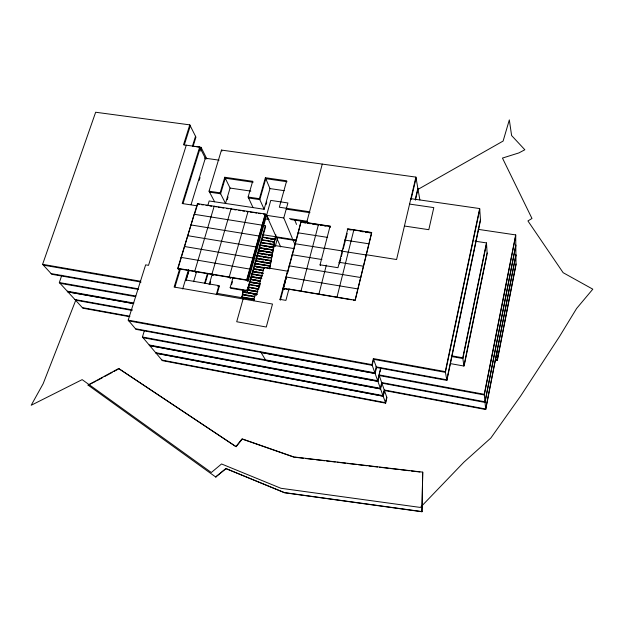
<?xml version="1.0" encoding="UTF-8"?>
<svg xmlns="http://www.w3.org/2000/svg" width="624" height="624" viewBox="0 0 624 624"><rect width="100%" height="100%" fill="white"/><g stroke="black" fill="none" stroke-linecap="round" stroke-linejoin="round"><path stroke-width="0.94" d="M225.997 468.733L215.725 476.954L225.802 468.523L284.544 492.773L421.949 511.758L422.729 472.134L293.74 456.916L242.05 438.851L235.934 446.542L118.693 368.503L88.054 385.094L95.987 381.202M421.949 511.758L422.729 472.134M516.017 263.944L497.266 359.97L495.362 359.635M495.378 360.212L497.297 360.547L516.025 264.631L515.697 234.92L478.249 229.359M515.705 235.817L484.318 394.969L379.252 375.57M515.806 244.951L484.973 401.794L381.685 382.567L380.367 388.3L149.159 344.963M515.814 245.684L485.035 402.433L381.88 383.136L380.601 388.955L149.737 345.649M515.915 254.615L485.667 409.001L384.259 389.977L382.964 395.616L155.657 352.661M156.14 353.223L383.159 396.146L384.446 390.515L485.714 409.531L515.923 255.333M485.714 409.531L484.255 394.298L515.697 234.92M450.481 363.628L463.897 366.031L487.126 252.993M464.178 365.687L486.977 254.678M463.897 366.031L462.766 357.794L486.463 242.908L474.965 241.168M486.525 243.805L462.868 358.527L451.441 356.499M445.279 371.615L373.363 358.597L376.459 367.505L446.901 380.39L445.279 371.615L479.669 208.564L410.857 198.658M479.739 209.524L445.411 372.349L373.62 359.338L372.216 365.352L128.848 320.908M480.457 219.383L446.784 379.798L376.249 366.896M446.901 380.39L480.511 220.178L479.669 208.564M384.478 390.608L383.191 396.24L156.218 353.317M386.732 397.114L385.468 402.659L161.936 360.087M144.417 330.548L142.428 336.991L162.396 360.641L385.655 403.182L386.911 397.636L379.018 374.884L484.255 394.298M380.695 367.645L377.668 380.71L142.428 336.991M379.603 373.831L377.91 381.389L143.029 337.701M380.032 371.974L380.89 368.246M376.412 366.187L374.868 372.824L135.447 328.723M415.249 199.423L417.846 188.269M376.662 366.896L375.118 373.526L261.058 352.498M415.412 200.156L417.986 189.088M385.655 403.182L371.951 364.627L373.363 358.597M214.609 201.786L209.048 191.201L221.465 150.08L415.904 177.107L396.583 259.529L366.218 254.732M411.037 199.618L416.075 178.105M357.77 289.817L355.181 300.417L353.262 300.097M369.244 242.908L371.498 233.68M339.456 263.921L340.868 258.336M341.336 256.48L342.28 252.759M343.208 249.07L345.298 240.794M345.766 238.961L347.155 233.446M318.856 294.294L326.352 265.099M320.401 265.676L320.065 264.818L330.073 226.145L306.657 222.565L322.265 164.096M320.065 264.818L337.974 267.712L347.802 228.852L371.654 232.495L355.095 300.183L288.928 289.021L285.901 300.386L279.965 299.364L287.539 271.167L264.131 267.314L256.378 295.324L254.99 295.09L253.422 300.745M284.123 288.756L284.458 289.466L283.631 289.325L283.124 288.265L300.947 221.941L330.486 226.457M284.053 285.808L283.296 288.616L288.912 289.567M284.552 283.951L286.556 276.479M287.555 272.743L297.944 234.094M300.947 221.941L298.186 233.181L298.03 232.799L327.662 237.401M284.146 286.096L280.363 300.175L279.965 299.364M284.653 284.224L285.41 281.408M285.909 279.529L286.666 276.713M261.043 239.912L274.459 242.112L275.878 234.858M260.567 242.58L273.983 244.787L274.903 239.359M275.574 237.128L274.934 239.437L262.478 237.401M260.13 245.326L273.507 247.463L274.427 242.034M259.654 247.993L273.031 250.138L273.952 244.709M256.316 255.692L271.604 258.172L272.524 252.743L258.188 250.435L272.555 252.821L273.476 247.385L260.091 245.248M257.712 253.102L272.08 255.497L274.264 245.435L294.349 248.633M255.801 258.289L271.128 260.855L272.048 255.419M255.364 261.035L270.652 263.531L271.573 258.102M254.202 265.957L269.498 268.476L271.097 260.777M269.701 268.889L270.621 263.461L255.325 260.957M275.207 246.519L277.477 238.259M292.383 238.469L283.787 217.948L287.906 202.956L270.769 200.398L248.071 281.159L247.252 281.018L246.667 279.942L265.216 214.016L197.426 203.689L177.731 268.351L178.448 269.435L179.236 269.568L178.76 268.843M259.139 287.75L259.919 284.95M233.111 277.267L230.17 287.547L230.576 288.233L247.58 291.143L265.645 226.613L265.301 225.849L263.437 225.56M266.003 204.664L266.76 201.965M242.19 297.632L241.784 296.923L243.142 292.289L242.736 291.572L243.173 290.004M242.479 294.637L242.915 291.892L257.252 294.349M242.447 295.745L242.003 297.313L254.428 299.45M246.862 280.301L265.387 214.414M256.628 247.65L257.416 244.873M259.756 236.527L260.536 233.743M248.071 281.159L247.681 280.441L266.191 214.539L263.484 214.126M243.103 298.966L236.707 321.75L266.276 327.023L272.501 304.044L174.135 287.056L179.728 268.671M247.58 291.143L247.205 290.456L265.301 225.849M207.808 205.514L209.173 200.967L264.131 209.274L269.966 188.581L265.387 177.715L286.673 180.781L279.341 207.223L309.543 211.762L309.886 212.698L286.33 209.149M264.131 209.274L259.412 198.705L265.387 177.715M231.644 284.497L232.44 281.697M253.032 207.597L248.118 197.028L252.658 181.303L224.788 177.255L220.139 192.855L225.514 203.432L230.061 188.058L224.788 177.255M216.255 294.746L218.891 285.62L185.414 279.911L185.866 280.605L188.955 270.348M216.941 294.512L219.313 286.315L218.891 285.62M205.218 283.226L207.932 274.014M209.141 284.661L212.16 274.373M209.82 284.365L210.639 281.564M227.245 199.696L228.049 196.981M204.524 283.475L207.511 273.328M193.604 281.697L196.583 271.697M182.684 288.959L188.503 269.638M185.944 280.714L188.994 270.574M194.696 213.79L197.379 204.968M174.985 286.946L180.57 268.554M191.084 204.625L205.312 158.215M199.196 180.359L200.047 177.575M200.686 151.055L201.544 148.286M138.395 289.427L51.745 274.287L42.604 264.334L95.659 112.242L189.79 124.87L183.503 144.807L199.688 147.053L182.2 203.541L196.911 205.795M183.019 203.541L200.195 148.044M200.499 149.183L201.068 147.334L194.345 146.398M192.457 146.125L195.523 136.297M193.159 146.071L195.944 137.14L189.79 124.87M186.287 145.189L148.512 265.34L145.642 264.857L128.201 320.143L135.977 329.355L375.079 373.425M184.314 144.893L190.297 125.884M129.48 316.672L82.883 308.209L59.327 282.555L61.838 275.2M75.995 299.614L43.173 383.674L31.2 405.265L82.157 379.634L211.325 472.508L221.551 463.967L280.917 488.28L420.381 507.437L463.866 462.212L490.854 438.001L520.681 395.936L559.494 336.531L576.615 308.467L592.8 289.177L563.144 272.696L527.927 220.943L531.976 218.47L502.453 158.075L518.887 152.919L524.839 149.76L511.61 135.548L509.324 119.909L503.123 141.055L417.729 189.54M236.122 446.768L242.229 439.085L293.896 457.142M97.687 380.281L102.788 377.52M104.489 376.6L112.148 372.458M113.849 371.53L118.95 368.768L235.318 446.23M294.856 457.259L303.514 458.273M305.44 458.507L314.098 459.529M316.017 459.755L324.675 460.777M326.602 461.003L335.26 462.025M337.186 462.251L345.844 463.273M347.763 463.499L356.421 464.521M358.348 464.747L367.006 465.769M368.932 465.995L377.59 467.017M379.509 467.243L388.167 468.265M390.094 468.491L398.752 469.513M400.678 469.739L409.336 470.761M411.255 470.987L419.913 472.009M421.879 511.563L284.38 492.57L225.802 468.523M204.633 158.114L219.063 160.157M287.048 181.74L265.793 178.682L259.834 199.649L248.555 197.964M409.578 204.087L433.805 207.605L428.805 229.687L404.438 226.021M269.966 188.581L284.248 190.671M230.061 188.058L250.848 191.123M209.048 191.201L220.139 192.855M248.118 197.028L259.412 198.705M209.539 192.145L220.615 193.799L225.256 178.214L253.079 182.263L252.658 181.303M199.508 204.376L197.426 203.689M201.365 204.656L203.229 204.937M206.014 205.366L207.878 205.647M209.734 205.928L211.598 206.216M216.263 206.926L214.172 206.24L194.758 271.214L195.445 272.298L196.24 272.431L195.788 271.705M218.135 207.215L220.007 207.496M221.879 207.784L223.759 208.065M226.567 208.494L228.439 208.783M232.042 209.329L231.052 208.814L211.926 274.1L212.573 275.184L213.377 275.317L212.948 274.599M234.086 209.641L235.973 209.929M238.813 210.366L240.7 210.647M242.588 210.935L244.475 211.224M246.363 211.513L248.258 211.801L248.063 211.403L229.226 277.009L229.85 278.093L230.654 278.226L230.24 277.508M250.162 212.09L253.016 212.527M254.92 212.815L256.823 213.104M258.726 213.4L260.629 213.689M289.481 218.587L307.671 221.356M283.787 217.948L265.746 215.21L265.216 214.016M290.753 219.5L307 221.98M347.272 229.024L371.725 232.76M301.103 222.331L301.915 222.456M303.865 222.752L305.698 223.033M307.538 223.314L310.3 223.735M312.14 224.016L313.973 224.305M315.814 224.585L318.575 225.007L318.435 224.609L300.916 291.268L336.944 297.344L353.816 230.022L354.767 230.545M320.432 225.287L322.28 225.568M324.137 225.857L325.993 226.138M328.77 226.567L330.626 226.847M349.268 229.702L351.133 229.983M360.532 231.426L363.355 231.855M365.243 232.144L367.123 232.432M369.01 232.721L370.89 233.009M264.428 218.821L269.186 219.547M344.495 240.022L369.018 243.828L357.989 288.935L286.151 277.009L286.315 277.368M262.954 234.733L296.634 240.029M275.129 237.331L295.987 240.607M262.306 237.034L274.739 239M266.503 238.438L268.414 238.742M270.325 239.047L272.236 239.343M324.386 248.118L342.217 250.942L342.514 251.823M324.808 248.43L295.09 243.727L295.253 244.109M341.695 251.098L366.288 254.982M261.83 239.71L274.264 241.675M268.897 241.566L270.8 241.862M272.711 242.167L274.622 242.471M261.355 242.377L273.788 244.351M262.688 243.321L264.599 243.625M271.284 244.686L274.147 245.146M259.919 244.897L273.312 247.034M265.075 246.449L266.986 246.753M268.897 247.057L270.808 247.361M259.444 247.564L272.836 249.709M259.615 247.923L273 250.068M259.826 248.352L261.737 248.656M263.648 248.96L265.559 249.272M271.292 250.185L273.195 250.497M321.937 259.529L292.133 254.74L292.297 255.115M338.871 262.252L363.542 266.222M258.968 250.24L272.36 252.392M258.398 250.864L260.309 251.168M262.22 251.48L264.124 251.784M266.035 252.096L267.946 252.4M269.857 252.712L271.768 253.016M258.492 252.907L271.885 255.068M260.785 253.991L262.696 254.303M264.607 254.608L266.518 254.92M268.429 255.232L272.243 255.848M257.065 255.427L271.409 257.751M259.358 256.511L261.269 256.815M263.18 257.127L265.083 257.439M266.994 257.751L268.905 258.055M256.581 258.094L270.933 260.434M256.971 258.866L259.834 259.334M261.745 259.646L263.656 259.958M265.567 260.263L267.478 260.575M269.389 260.887L271.3 261.199M360.773 277.532L289.154 265.832L289.318 266.206M255.154 260.614L270.449 263.11M263.18 262.626L265.091 262.938M267.002 263.25L268.913 263.562M254.678 263.281L269.974 265.793M254.849 263.632L270.145 266.136L254.888 263.702M254.374 266.3L263.929 267.875M254.413 266.37L263.968 267.946M256.495 267.033L258.406 267.345M260.317 267.657L262.228 267.977M253.726 268.632L263.289 270.215M253.898 268.975L263.492 270.629M255.068 269.545L256.979 269.857M258.89 270.176L260.801 270.488M252.291 271.144L262.805 272.891M252.47 271.487L263.016 273.304M253.64 272.056L255.544 272.368M257.455 272.688L259.366 273.008M261.277 273.328L263.188 273.64M251.815 273.819L262.33 275.574M251.987 274.154L262.54 275.98M252.205 274.568L254.116 274.888M256.027 275.2L257.938 275.519M259.849 275.839L261.752 276.159M251.339 276.494L261.854 278.249M251.511 276.83L261.074 278.429L251.55 276.9M250.778 277.079L252.681 277.399M254.592 277.719L256.503 278.039M258.414 278.359L260.325 278.678M250.856 279.17L260.419 280.777M250.084 279.341L260.59 281.104M250.123 279.412L260.629 281.182M253.165 280.231L255.076 280.55M256.987 280.87L258.89 281.19M177.731 268.351L246.667 279.942M247.681 280.441L177.973 268.71L194.204 214.282L262.361 225.202M250.38 281.845L259.943 283.452M249.608 282.017L260.114 283.787L249.647 282.087M250.778 282.578L256.503 283.546M258.414 283.865L260.325 284.193M283.124 288.265L299.98 291.104M337.904 297.508L351.343 299.77M248.945 284.357L259.467 286.135M249.124 284.692L259.678 286.541M256.987 286.385L258.898 286.705M248.469 287.032L258.991 288.818M247.697 287.204L258.242 289.06M247.915 287.602L249.826 287.921M251.737 288.249L253.64 288.577M255.551 288.896L257.462 289.224M247.042 289.552L257.556 291.338M247.221 289.871L257.728 291.665M247.26 289.942L257.767 291.736M250.302 290.761L252.213 291.088M254.124 291.408L256.035 291.736M230.17 287.547L247.205 290.456M217.402 285.987L219.313 286.315M242.736 291.572L257.08 294.021M242.962 291.962L256.331 294.255M245.053 292.617L246.964 292.945M248.875 293.272L250.778 293.6M252.689 293.927L254.6 294.255M242.26 294.247L254.686 296.377M242.44 294.567L254.904 296.774M243.617 295.121L245.528 295.456M247.439 295.784L249.35 296.111M251.261 296.439L253.165 296.767M241.784 296.923L254.21 299.06M246.004 298.288L254.6 299.77M217.253 293.428L254.553 299.863M42.604 264.334L140.478 281.237M43.36 265.153L141.094 282.056M51.113 273.601L137.873 288.756M59.327 282.555L135.907 296.065M60.037 283.319L135.548 296.657M451.324 355.758L462.766 357.794M67.259 291.19L133.887 303.061M67.844 291.829L133.442 303.521M67.946 291.931L133.528 303.631M74.927 299.543L132.327 309.863M75.496 300.16L131.953 310.401M82.337 307.616L129.94 316.251M128.201 320.143L371.951 364.627M377.879 381.287L265.84 360.454L260.621 351.78M149.659 345.548L380.562 388.861M88.054 385.094L215.927 477.157M181.311 257.751L181.069 257.384L250.006 269.123M184.626 246.862L184.392 246.488L253.133 258.024M187.91 236.059L187.684 235.677L256.23 247.003M191.178 225.326L190.952 224.944L259.303 236.067M201.068 147.334L206.879 158.925M199.688 147.053L205.725 159.034M264.131 267.314L264.56 268.164M221.465 150.08L221.933 151.07M288.928 289.021L289.318 289.848M287.539 271.167L287.929 272.017M266.191 214.539L280.691 246.893M275.379 236.683L275.707 237.416M266.799 215.249L268.687 219.469M293.132 240.256L295.004 244.717M294.731 219.96L296.525 224.437M330.073 226.145L330.392 227.058M415.904 177.107L419.874 199.953M486.463 242.908L487.172 253.734M496.813 352.115L497.297 360.547"/></g></svg>
